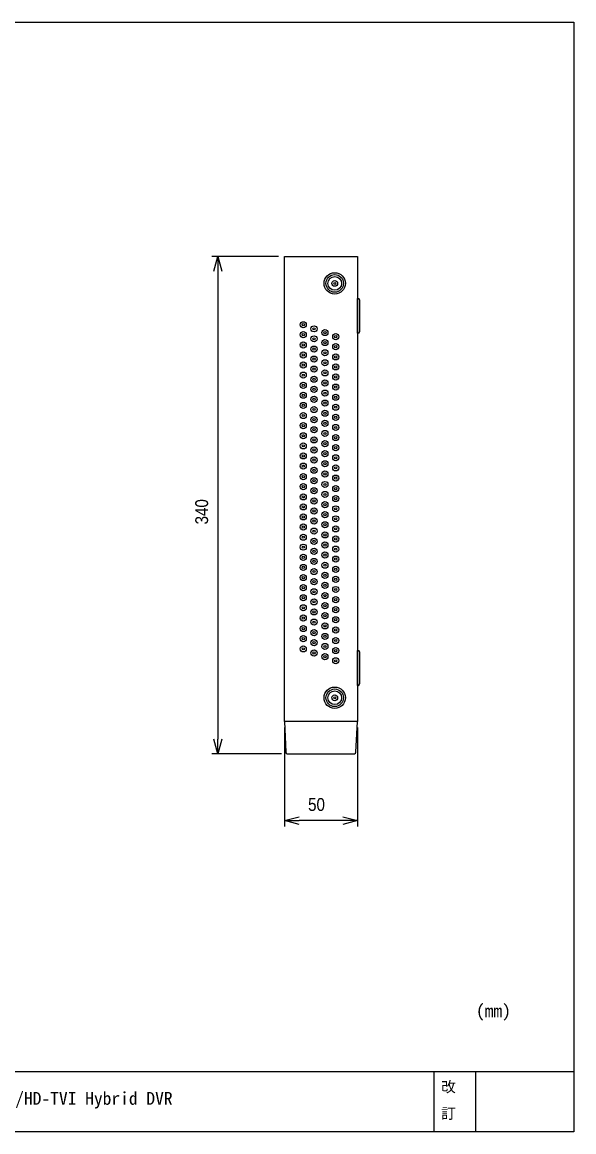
# Model space of a CAD drawing. Units: millimetres on the paper. Extents: x -139 to 141, y -98 to 91.
# Drawn here: x 46.5 to 140.9, y -98.5 to 91.2 of the extents above; entities that cross this region are included whole.
import ezdxf
from ezdxf.enums import TextEntityAlignment as Align

# ---------------------------------------------------------------- set-up
doc = ezdxf.new("R2010")
doc.units = ezdxf.units.MM
doc.layers.add('0-0_0', color=4, linetype='Continuous')
doc.layers.add('0-1_外形線', color=4, linetype='Continuous')
doc.styles.add('ＭＳ ゴシック', font='')
doc.styles.add('ＭＳ Ｐゴシック', font='')
doc.styles.get('ＭＳ ゴシック').set_extended_font_data('MS Gothic')
doc.styles.get('ＭＳ Ｐゴシック').set_extended_font_data('MS PGothic')

msp = doc.modelspace()

# ---------------------------------------------------------------- linework, layer by layer
at = {"layer": '0-0_0'}
for p, q in [((80.015, 51.182), (80.015, 48.682)), ((80.015, -33.818), (80.015, -31.318)), ((91.427, -45.26), (93.927, -45.26)), ((103.926, -45.26), (101.426, -45.26))]:
    msp.add_line(p, q, dxfattribs=at)
for points in [[(79.345, 48.682), (80.015, 51.182), (80.685, 48.682)], [(80.685, -31.318), (80.015, -33.818), (79.345, -31.318)], [(93.927, -45.93), (91.427, -45.26), (93.927, -44.59)], [(101.426, -44.59), (103.926, -45.26), (101.426, -45.93)]]:
    msp.add_lwpolyline(points, dxfattribs=at)
at = {"layer": '0-1_外形線'}
for p, q in [((90.427, 51.182), (79.015, 51.182)), ((80.015, 48.682), (80.015, -31.318)), ((104.252, 43.769), (104.252, 38.296)), ((104.011, 38.055), (103.927, 38.055)), ((104.252, -16.424), (104.252, -21.898)), ((104.011, -22.138), (103.927, -22.138)), ((91.427, -28.336), (91.626, -33.563)), ((103.653, -33.567), (103.926, -28.336)), ((91.427, -29.336), (91.427, -46.26)), ((103.926, -29.336), (103.926, -46.26)), ((90.892, -33.818), (79.015, -33.818)), ((91.892, -33.818), (103.386, -33.818)), ((100.099, -33.818), (100.099, -33.829)), ((101.426, -45.26), (93.927, -45.26)), ((-139.341, -88.135), (140.925, -88.135)), ((116.997, -88.135), (116.997, -98.455)), ((124.109, -88.135), (124.109, -98.455))]:
    msp.add_line(p, q, dxfattribs=at)
for points in [[(-139.341, 91.229), (140.925, 91.229), (140.925, -98.455), (-139.341, -98.455)], [(91.427, 51.182), (103.926, 51.182), (103.926, -28.336), (91.427, -28.336)]]:
    msp.add_lwpolyline(points, close=True, dxfattribs=at)
for points in [[(103.927, 38.055), (103.927, 44.009), (104.011, 44.009)], [(103.927, -22.138), (103.927, -16.184), (104.011, -16.184)]]:
    msp.add_lwpolyline(points, dxfattribs=at)
for centre, radius in [((100.022, 46.575), 1.833), ((100.022, 46.575), 1.499), ((100.022, 46.575), 1.165), ((100.022, 46.575), 0.498), ((100.022, 46.575), 0.165), ((94.629, 39.511), 0.524), ((94.629, 37.802), 0.524), ((94.629, 39.511), 0.191), ((94.629, 37.802), 0.191), ((96.478, 38.81), 0.524), ((96.478, 38.81), 0.191), ((98.343, 38.17), 0.524), ((98.343, 38.17), 0.191), ((100.191, 37.469), 0.524), ((94.629, 36.052), 0.524), ((94.629, 36.052), 0.191), ((96.478, 37.101), 0.524), ((96.478, 37.101), 0.191), ((98.343, 36.461), 0.524), ((98.343, 36.461), 0.191), ((100.191, 35.759), 0.524), ((100.191, 37.469), 0.191), ((94.629, 34.342), 0.524), ((94.629, 34.342), 0.191), ((96.478, 35.351), 0.524), ((96.478, 33.641), 0.524), ((96.478, 35.351), 0.191), ((98.343, 34.711), 0.524), ((98.343, 34.711), 0.191), ((100.191, 34.01), 0.524), ((100.191, 35.759), 0.191), ((100.191, 34.01), 0.191), ((94.629, 32.625), 0.524), ((94.629, 32.625), 0.191), ((96.478, 31.924), 0.524), ((96.478, 33.641), 0.191), ((98.343, 33.001), 0.524), ((98.343, 33.001), 0.191), ((100.191, 32.3), 0.524), ((100.191, 32.3), 0.191), ((94.629, 30.894), 0.524), ((94.629, 30.894), 0.191), ((96.478, 30.193), 0.524), ((96.478, 31.924), 0.191), ((96.478, 30.193), 0.191), ((98.343, 31.284), 0.524), ((98.343, 31.284), 0.191), ((100.191, 30.583), 0.524), ((100.191, 30.583), 0.191), ((94.629, 29.159), 0.524), ((94.629, 29.159), 0.191), ((96.478, 28.458), 0.524), ((96.478, 28.458), 0.191), ((98.343, 29.553), 0.524), ((98.343, 29.553), 0.191), ((100.191, 28.851), 0.524), ((100.191, 28.851), 0.191), ((94.629, 27.455), 0.524), ((94.629, 27.455), 0.191), ((96.478, 26.754), 0.524), ((96.478, 26.754), 0.191), ((98.343, 27.818), 0.524), ((98.343, 26.114), 0.524), ((98.343, 27.818), 0.191), ((100.191, 27.117), 0.524), ((100.191, 27.117), 0.191), ((94.629, 25.718), 0.524), ((94.629, 25.718), 0.191), ((96.478, 25.017), 0.524), ((96.478, 25.017), 0.191), ((98.343, 24.377), 0.524), ((98.343, 26.114), 0.191), ((100.191, 25.413), 0.524), ((100.191, 25.413), 0.191), ((94.629, 23.992), 0.524), ((94.629, 22.262), 0.524), ((94.629, 23.992), 0.191), ((96.478, 23.291), 0.524), ((96.478, 23.291), 0.191), ((98.343, 22.651), 0.524), ((98.343, 24.377), 0.191), ((98.343, 22.651), 0.191), ((100.191, 23.676), 0.524), ((100.191, 23.676), 0.191), ((94.629, 20.527), 0.524), ((94.629, 22.262), 0.191), ((96.478, 21.561), 0.524), ((96.478, 21.561), 0.191), ((98.343, 20.92), 0.524), ((98.343, 20.92), 0.191), ((100.191, 21.95), 0.524), ((100.191, 21.95), 0.191), ((94.629, 18.806), 0.524), ((94.629, 20.527), 0.191), ((94.629, 18.806), 0.191), ((96.478, 19.826), 0.524), ((96.478, 19.826), 0.191), ((98.343, 19.186), 0.524), ((98.343, 19.186), 0.191), ((100.191, 20.219), 0.524), ((100.191, 18.485), 0.524), ((100.191, 20.219), 0.191), ((94.629, 17.088), 0.524), ((94.629, 17.088), 0.191), ((96.478, 18.105), 0.524), ((96.478, 18.105), 0.191), ((98.343, 17.464), 0.524), ((98.343, 17.464), 0.191), ((100.191, 16.763), 0.524), ((100.191, 18.485), 0.191), ((94.629, 15.341), 0.524), ((94.629, 15.341), 0.191), ((96.478, 16.387), 0.524), ((96.478, 16.387), 0.191), ((98.343, 15.747), 0.524), ((98.343, 15.747), 0.191), ((100.191, 15.046), 0.524), ((100.191, 16.763), 0.191), ((100.191, 15.046), 0.191), ((94.629, 13.543), 0.524), ((94.629, 13.543), 0.191), ((96.478, 14.64), 0.524), ((96.478, 12.842), 0.524), ((96.478, 14.64), 0.191), ((98.343, 14), 0.524), ((98.343, 14), 0.191), ((100.191, 13.299), 0.524), ((100.191, 13.299), 0.191), ((94.629, 11.833), 0.524), ((94.629, 11.833), 0.191), ((96.478, 11.132), 0.524), ((96.478, 12.842), 0.191), ((98.343, 12.201), 0.524), ((98.343, 12.201), 0.191), ((100.191, 11.5), 0.524), ((100.191, 11.5), 0.191), ((94.629, 10.083), 0.524), ((94.629, 10.083), 0.191), ((96.478, 9.382), 0.524), ((96.478, 11.132), 0.191), ((96.478, 9.382), 0.191), ((98.343, 10.492), 0.524), ((98.343, 10.492), 0.191), ((100.191, 9.791), 0.524), ((100.191, 9.791), 0.191), ((94.629, 8.374), 0.524), ((94.629, 8.374), 0.191), ((96.478, 7.673), 0.524), ((96.478, 7.673), 0.191), ((98.343, 8.742), 0.524), ((98.343, 8.742), 0.191), ((100.191, 8.041), 0.524), ((100.191, 8.041), 0.191), ((94.629, 6.657), 0.524), ((94.629, 6.657), 0.191), ((96.478, 5.955), 0.524), ((96.478, 5.955), 0.191), ((98.343, 7.033), 0.524), ((98.343, 5.315), 0.524), ((98.343, 7.033), 0.191), ((100.191, 6.331), 0.524), ((100.191, 6.331), 0.191), ((94.629, 4.925), 0.524), ((94.629, 4.925), 0.191), ((96.478, 4.224), 0.524), ((96.478, 4.224), 0.191), ((98.343, 3.584), 0.524), ((98.343, 5.315), 0.191), ((100.191, 4.614), 0.524), ((100.191, 4.614), 0.191), ((94.629, 3.191), 0.524), ((94.629, 1.487), 0.524), ((94.629, 3.191), 0.191), ((96.478, 2.49), 0.524), ((96.478, 2.49), 0.191), ((98.343, 1.85), 0.524), ((98.343, 3.584), 0.191), ((98.343, 1.85), 0.191), ((100.191, 2.883), 0.524), ((100.191, 2.883), 0.191), ((94.629, -0.251), 0.524), ((94.629, 1.487), 0.191), ((96.478, 0.785), 0.524), ((96.478, 0.785), 0.191), ((98.343, 0.145), 0.524), ((98.343, 0.145), 0.191), ((100.191, 1.148), 0.524), ((100.191, 1.148), 0.191), ((94.629, -1.977), 0.524), ((94.629, -0.251), 0.191), ((94.629, -1.977), 0.191), ((96.478, -0.952), 0.524), ((96.478, -0.952), 0.191), ((98.343, -1.592), 0.524), ((98.343, -1.592), 0.191), ((100.191, -0.556), 0.524), ((100.191, -2.293), 0.524), ((100.191, -0.556), 0.191), ((94.629, -3.707), 0.524), ((94.629, -3.707), 0.191), ((96.478, -2.678), 0.524), ((96.478, -2.678), 0.191), ((98.343, -3.318), 0.524), ((98.343, -3.318), 0.191), ((100.191, -4.019), 0.524), ((100.191, -2.293), 0.191), ((94.629, -5.441), 0.524), ((94.629, -5.441), 0.191), ((96.478, -4.408), 0.524), ((96.478, -6.143), 0.524), ((96.478, -4.408), 0.191), ((98.343, -5.048), 0.524), ((98.343, -5.048), 0.191), ((100.191, -5.749), 0.524), ((100.191, -4.019), 0.191), ((100.191, -5.749), 0.191), ((94.629, -7.163), 0.524), ((94.629, -7.163), 0.191), ((96.478, -7.864), 0.524), ((96.478, -6.143), 0.191), ((98.343, -6.783), 0.524), ((98.343, -6.783), 0.191), ((100.191, -7.484), 0.524), ((100.191, -7.484), 0.191), ((94.629, -8.881), 0.524), ((94.629, -8.881), 0.191), ((96.478, -9.582), 0.524), ((96.478, -7.864), 0.191), ((96.478, -9.582), 0.191), ((98.343, -8.504), 0.524), ((98.343, -8.504), 0.191), ((100.191, -9.205), 0.524), ((100.191, -9.205), 0.191), ((94.629, -10.628), 0.524), ((94.629, -10.628), 0.191), ((96.478, -11.329), 0.524), ((96.478, -11.329), 0.191), ((98.343, -10.222), 0.524), ((98.343, -10.222), 0.191), ((100.191, -10.923), 0.524), ((100.191, -10.923), 0.191), ((94.629, -12.431), 0.524), ((94.629, -12.431), 0.191), ((96.478, -13.132), 0.524), ((96.478, -13.132), 0.191), ((98.343, -11.969), 0.524), ((98.343, -13.772), 0.524), ((98.343, -11.969), 0.191), ((100.191, -12.67), 0.524), ((100.191, -12.67), 0.191), ((94.629, -14.148), 0.524), ((94.629, -14.148), 0.191), ((96.478, -14.849), 0.524), ((96.478, -14.849), 0.191), ((98.343, -15.49), 0.524), ((98.343, -13.772), 0.191), ((100.191, -14.473), 0.524), ((100.191, -14.473), 0.191), ((94.629, -15.895), 0.524), ((94.629, -15.895), 0.191), ((96.478, -16.597), 0.524), ((96.478, -16.597), 0.191), ((98.343, -17.237), 0.524), ((98.343, -15.49), 0.191), ((98.343, -17.237), 0.191), ((100.191, -16.191), 0.524), ((100.191, -16.191), 0.191), ((100.191, -17.938), 0.524), ((100.191, -17.938), 0.191), ((100.022, -24.256), 1.833), ((100.022, -24.256), 1.499), ((100.022, -24.256), 1.165), ((100.022, -24.256), 0.498), ((100.022, -24.256), 0.165)]:
    msp.add_circle(centre, radius, dxfattribs=at)
for centre, radius, start, end in [((104.011, 43.769), 0.24, 0, 90), ((104.011, 38.296), 0.24, 270, 360), ((104.011, -16.424), 0.24, 0, 90), ((104.011, -21.898), 0.24, 270, 360), ((91.892, -33.551), 0.267, 182.41562, 270), ((103.386, -33.551), 0.267, 270, 356.68595)]:
    msp.add_arc(centre, radius, start, end, dxfattribs=at)

# ---------------------------------------------------------------- texts
at = {"layer": '0-1_外形線', "style": 'ＭＳ Ｐゴシック', "width": 0.9}
msp.add_text('340', height=2.199, rotation=90, dxfattribs=at).set_placement((79.015, 5.375), align=Align.BOTTOM_LEFT)
msp.add_text('50', height=2.199, dxfattribs=at).set_placement((95.461, -44.26), align=Align.BOTTOM_LEFT)
at = {"layer": '0-1_外形線', "color": 134, "style": 'ＭＳ ゴシック'}
msp.add_text('(mm)', height=2.199, dxfattribs=at).set_placement((124.175, -79.53), align=Align.BOTTOM_LEFT)
at = {"layer": '0-1_外形線'}
for s, height, style, p in [('改', 1.833, 'ＭＳ Ｐゴシック', (118.227, -92.227)), ('16ch AHD/HD-TVI Hybrid DVR', 2.199, 'ＭＳ ゴシック', (33.386, -94.499)), ('訂', 1.833, 'ＭＳ Ｐゴシック', (118.234, -96.763))]:
    msp.add_text(s, height=height, dxfattribs=dict(at, style=style)).set_placement(p, align=Align.BOTTOM_LEFT)

doc.saveas('drawing.dxf')
